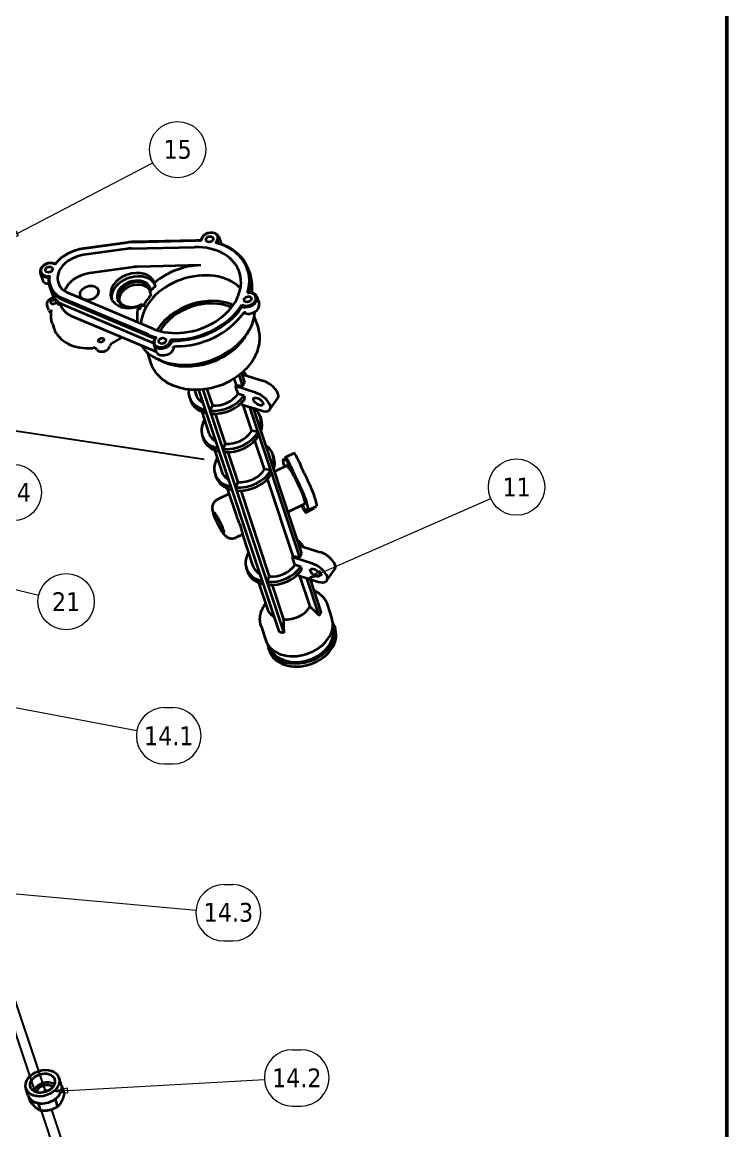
# Model space of a CAD drawing. Header units: millimetres. Extents: x 100 to 4572, y -190 to 4100.
# Drawn here: x 2120 to 2870, y 1249 to 2429 of the extents above; entities that cross this region are included whole.
import ezdxf

# ---------------------------------------------------------------- set-up
doc = ezdxf.new("R2010")
doc.units = ezdxf.units.MM
doc.header["$LTSCALE"] = 10
for name, color, linetype, lineweight in [('Border (ISO)', 7, 'Continuous', 50), ('Symbol (ISO)', 7, 'Continuous', 18), ('Tweak Trail (ISO)', 7, 'Continuous', 25), ('Visible (ISO)', 7, 'Continuous', 35)]:
    doc.layers.add(name, color=color, linetype=linetype, lineweight=lineweight)
doc.styles.add('Note Text (ISO)', font='tahoma.ttf')

# ---------------------------------------------------------------- blocks, each defined once
blk = doc.blocks.new('Borders 1')
at = {"layer": 'Border (ISO)'}
blk.add_line((287, 410), (287, 10), dxfattribs=at)
blk = doc.blocks.new('Balloon5')
at = {"layer": 'Symbol (ISO)'}
for p, q in [((240.78, 133.55), (241.67, 133.55)), ((216.86, 129.21), (237.79, 130.38)), ((216.84, 129.46), (215.36, 129.13)), ((216.86, 129.21), (215.36, 129.13)), ((215.36, 129.13), (216.87, 128.96)), ((216.87, 128.96), (216.84, 129.46)), ((240.78, 127.55), (241.67, 127.55))]:
    blk.add_line(p, q, dxfattribs=at)
at = {"layer": 'Symbol (ISO)', "flags": 128}
blk.add_lwpolyline([(216.84, 129.46), (215.36, 129.13), (216.87, 128.96), (216.84, 129.46)], dxfattribs=at)
at = {"layer": 'Symbol (ISO)'}
for centre, start, end in [((240.78, 130.55), 90, 270), ((241.67, 130.55), 270, 90)]:
    blk.add_arc(centre, 3, start, end, dxfattribs=at)
blk.add_solid([(216.84, 129.46), (215.36, 129.13), (216.87, 128.96), (216.84, 129.46)], dxfattribs=at)
at = {"layer": 'Symbol (ISO)', "insert": (241.23, 130.55), "char_height": 2, "attachment_point": 5, "style": 'Note Text (ISO)'}
blk.add_mtext('14.2', dxfattribs=at)
blk = doc.blocks.new('Balloon7')
at = {"layer": 'Symbol (ISO)'}
for p, q in [((233.48, 151.12), (234.41, 151.12)), ((209.84, 150.53), (208.32, 150.42)), ((209.82, 150.29), (208.32, 150.42)), ((208.32, 150.42), (209.79, 150.04)), ((209.79, 150.04), (209.84, 150.53)), ((209.82, 150.29), (230.51, 148.4)), ((233.48, 145.12), (234.41, 145.12))]:
    blk.add_line(p, q, dxfattribs=at)
at = {"layer": 'Symbol (ISO)', "flags": 128}
blk.add_lwpolyline([(209.84, 150.53), (208.32, 150.42), (209.79, 150.04), (209.84, 150.53)], dxfattribs=at)
at = {"layer": 'Symbol (ISO)'}
for centre, start, end in [((233.48, 148.12), 90, 270), ((234.41, 148.12), 270, 90)]:
    blk.add_arc(centre, 3, start, end, dxfattribs=at)
blk.add_solid([(209.84, 150.53), (208.32, 150.42), (209.79, 150.04), (209.84, 150.53)], dxfattribs=at)
at = {"layer": 'Symbol (ISO)', "insert": (233.95, 148.15), "char_height": 2, "attachment_point": 5, "style": 'Note Text (ISO)'}
blk.add_mtext('14.3', dxfattribs=at)
blk = doc.blocks.new('Balloon8')
at = {"layer": 'Symbol (ISO)'}
for p, q in [((202.91, 171.52), (201.44, 171.79)), ((202.96, 171.76), (201.44, 171.79)), ((201.44, 171.79), (202.87, 171.27)), ((202.87, 171.27), (202.96, 171.76)), ((202.91, 171.52), (224.22, 167.51)), ((227.16, 169.95), (228.04, 169.95)), ((227.16, 163.95), (228.04, 163.95))]:
    blk.add_line(p, q, dxfattribs=at)
at = {"layer": 'Symbol (ISO)', "flags": 128}
blk.add_lwpolyline([(202.96, 171.76), (201.44, 171.79), (202.87, 171.27), (202.96, 171.76)], dxfattribs=at)
at = {"layer": 'Symbol (ISO)'}
for centre, start, end in [((227.16, 166.95), 90, 270), ((228.04, 166.95), 270, 90)]:
    blk.add_arc(centre, 3, start, end, dxfattribs=at)
blk.add_solid([(202.96, 171.76), (201.44, 171.79), (202.87, 171.27), (202.96, 171.76)], dxfattribs=at)
at = {"layer": 'Symbol (ISO)', "insert": (227.6, 166.95), "char_height": 2, "attachment_point": 5, "style": 'Note Text (ISO)'}
blk.add_mtext('14.1', dxfattribs=at)
blk = doc.blocks.new('Balloon9')
at = {"layer": 'Symbol (ISO)'}
for p, q in [((243.84, 184.27), (261.88, 192.21)), ((243.73, 184.5), (242.46, 183.67)), ((243.84, 184.27), (242.46, 183.67)), ((242.46, 183.67), (243.94, 184.04)), ((243.94, 184.04), (243.73, 184.5))]:
    blk.add_line(p, q, dxfattribs=at)
at = {"layer": 'Symbol (ISO)', "flags": 128}
blk.add_lwpolyline([(243.73, 184.5), (242.46, 183.67), (243.94, 184.04), (243.73, 184.5)], dxfattribs=at)
at = {"layer": 'Symbol (ISO)'}
blk.add_circle((264.62, 193.41), 3, dxfattribs=at)
blk.add_solid([(243.73, 184.5), (242.46, 183.67), (243.94, 184.04), (243.73, 184.5)], dxfattribs=at)
at = {"layer": 'Symbol (ISO)', "insert": (264.62, 193.41), "char_height": 2, "attachment_point": 5, "style": 'Note Text (ISO)'}
blk.add_mtext('11', dxfattribs=at)
blk = doc.blocks.new('Balloon10')
at = {"layer": 'Symbol (ISO)'}
for p, q in [((203.14, 184.49), (201.68, 184.84)), ((203.19, 184.73), (201.68, 184.84)), ((201.68, 184.84), (203.08, 184.25)), ((203.08, 184.25), (203.19, 184.73)), ((203.14, 184.49), (213.78, 181.92))]:
    blk.add_line(p, q, dxfattribs=at)
at = {"layer": 'Symbol (ISO)', "flags": 128}
blk.add_lwpolyline([(203.19, 184.73), (201.68, 184.84), (203.08, 184.25), (203.19, 184.73)], dxfattribs=at)
at = {"layer": 'Symbol (ISO)'}
blk.add_circle((216.68, 181.22), 3, dxfattribs=at)
blk.add_solid([(203.19, 184.73), (201.68, 184.84), (203.08, 184.25), (203.19, 184.73)], dxfattribs=at)
at = {"layer": 'Symbol (ISO)', "insert": (216.68, 181.22), "char_height": 2, "attachment_point": 5, "style": 'Note Text (ISO)'}
blk.add_mtext('21', dxfattribs=at)
blk = doc.blocks.new('Balloon11')
at = {"layer": 'Symbol (ISO)'}
for p, q in [((211.49, 220.4), (225.9, 227.92)), ((211.38, 220.63), (210.17, 219.71)), ((211.61, 220.18), (211.38, 220.63)), ((211.49, 220.4), (210.17, 219.71)), ((210.17, 219.71), (211.61, 220.18))]:
    blk.add_line(p, q, dxfattribs=at)
at = {"layer": 'Symbol (ISO)', "flags": 128}
blk.add_lwpolyline([(211.38, 220.63), (210.17, 219.71), (211.61, 220.18), (211.38, 220.63)], dxfattribs=at)
at = {"layer": 'Symbol (ISO)'}
blk.add_circle((228.55, 229.31), 3, dxfattribs=at)
blk.add_solid([(211.38, 220.63), (210.17, 219.71), (211.61, 220.18), (211.38, 220.63)], dxfattribs=at)
at = {"layer": 'Symbol (ISO)', "insert": (228.55, 229.33), "char_height": 2, "attachment_point": 5, "style": 'Note Text (ISO)'}
blk.add_mtext('15', dxfattribs=at)
blk = doc.blocks.new('Balloon12')
at = {"layer": 'Symbol (ISO)'}
for p, q in [((196.48, 196.68), (195.03, 197.06)), ((196.54, 196.92), (195.03, 197.06)), ((195.03, 197.06), (196.41, 196.44)), ((196.41, 196.44), (196.54, 196.92)), ((196.48, 196.68), (208.17, 193.6))]:
    blk.add_line(p, q, dxfattribs=at)
at = {"layer": 'Symbol (ISO)', "flags": 128}
blk.add_lwpolyline([(196.54, 196.92), (195.03, 197.06), (196.41, 196.44), (196.54, 196.92)], dxfattribs=at)
at = {"layer": 'Symbol (ISO)'}
blk.add_circle((211.06, 192.84), 3, dxfattribs=at)
blk.add_solid([(196.54, 196.92), (195.03, 197.06), (196.41, 196.44), (196.54, 196.92)], dxfattribs=at)
at = {"layer": 'Symbol (ISO)', "insert": (211.06, 192.84), "char_height": 2, "attachment_point": 5, "style": 'Note Text (ISO)'}
blk.add_mtext('1.4', dxfattribs=at)

msp = doc.modelspace()

# ---------------------------------------------------------------- linework, layer by layer
at = {"layer": 'Tweak Trail (ISO)'}
for p, q in [((1858, 2031.9), (2313.9, 1963.9)), ((1997, 1701), (2133, 1292)), ((2105.6, 1408.4), (2144.8, 1290.6)), ((2105.6, 1408.4), (2144.5, 1291.4)), ((2140.2, 1270.5), (2196.5, 1101)), ((2151.1, 1271.6), (2184.5, 1171.1))]:
    msp.add_line(p, q, dxfattribs=at)
at = {"layer": 'Visible (ISO)'}
for p, q in [((2185.3, 2187.8), (2231.8, 2194.3)), ((2232, 2194.4), (2185.5, 2187.9)), ((2237.9, 2194.8), (2305, 2196.4)), ((2305.4, 2196.5), (2238.3, 2194.9)), ((2329.3, 2200.3), (2331.7, 2193.2)), ((2231.7, 2187.6), (2185.2, 2181.1)), ((2236.5, 2188), (2303.6, 2189.5)), ((2139.3, 2161.7), (2141.6, 2154.6)), ((2238.1, 2168.2), (2191.7, 2161.7)), ((2310.1, 2170.2), (2243, 2168.6)), ((2361.1, 2165.2), (2363, 2159.4)), ((2149.2, 2147.4), (2151.1, 2141.6)), ((2262.1, 2147.9), (2260.9, 2151.5)), ((2259.6, 2102.5), (2168.8, 2140.8)), ((2257.3, 2138.6), (2256.4, 2141.5)), ((2369.8, 2136.5), (2372.1, 2129.4)), ((2148.5, 2122.2), (2146.8, 2127.3)), ((2157.7, 2128.4), (2158.9, 2131)), ((2159, 2130.9), (2157.7, 2128.4)), ((2161, 2127.9), (2157.7, 2128.4)), ((2160.2, 2130.1), (2160.8, 2128.3)), ((2163.2, 2133.3), (2254, 2095)), ((2254.4, 2096.3), (2163.5, 2134.6)), ((2165.1, 2127.5), (2255.9, 2089.1)), ((2243.8, 2126.2), (2245, 2122.7)), ((2247.8, 2128.8), (2248.8, 2125.9)), ((2259.4, 2079.3), (2173.3, 2115.6)), ((2367.1, 2115.4), (2370.7, 2104.5)), ((2152.2, 2108.3), (2153.9, 2103.1)), ((2359.5, 2097.1), (2362, 2101.8)), ((2253.2, 2077.5), (2256.8, 2066.7)), ((2260, 2085.9), (2262.3, 2078.7)), ((2270.2, 2067.5), (2265.4, 2069.7)), ((2355, 2041.7), (2351.1, 2053.4)), ((2353.5, 2055.4), (2356.8, 2045.5)), ((2353.9, 2054.2), (2376.7, 2047)), ((2348.1, 2042.7), (2345.8, 2049.6)), ((2368.1, 2034.8), (2347.2, 2041.4)), ((2349.9, 2033.3), (2347.2, 2041.4)), ((2348.1, 2042.7), (2355, 2041.7)), ((2355, 2041.7), (2356.8, 2045.5)), ((2298.1, 2029.7), (2299.2, 2026.5)), ((2303.4, 2037.5), (2305.2, 2032)), ((2393.9, 1779.6), (2308.1, 2037.5)), ((2312.3, 2037.8), (2398.4, 1778.9)), ((2316.7, 2038.4), (2322.5, 2020.9)), ((2356.2, 2031.3), (2349.9, 2033.3)), ((2357.2, 2028.1), (2356.2, 2031.3)), ((2322.5, 2020.9), (2319.9, 2015.3)), ((2353.6, 2022), (2353.2, 2023.4)), ((2353.6, 2022), (2374.6, 2015.4)), ((2364.3, 1993.8), (2355.1, 2021.6)), ((2415.5, 1859.7), (2362.5, 2019.2)), ((2365.8, 2018.2), (2417.3, 1863.4)), ((2383.6, 2016.5), (2392.2, 2028.7)), ((2311.1, 2014.4), (2318.8, 1991.2)), ((2319.9, 2015.3), (2321, 2012)), ((2325.5, 2011.9), (2336.1, 1980.1)), ((2373.4, 2009.4), (2374.4, 2006.1)), ((2371.2, 1992.8), (2364.3, 1993.8)), ((2311.7, 1988.9), (2312.8, 1985.6)), ((2377.9, 1953), (2367.7, 1983.6)), ((2372.3, 1989.6), (2371.2, 1992.8)), ((2324.7, 1973.6), (2332.4, 1950.4)), ((2336.1, 1980.1), (2333.5, 1974.4)), ((2333.5, 1974.4), (2334.5, 1971.2)), ((2339.1, 1971.1), (2349.7, 1939.2)), ((2400.3, 1965.8), (2409.3, 1970.2)), ((2386.9, 1968.5), (2388, 1965.3)), ((2398, 1963.4), (2400.3, 1964.6)), ((2325.3, 1948), (2326.3, 1944.8)), ((2384.8, 1952), (2377.9, 1953)), ((2385.8, 1948.8), (2384.8, 1952)), ((2401.3, 1956.7), (2388.4, 1950.4)), ((2349.7, 1939.2), (2347, 1933.6)), ((2408.6, 1860.7), (2381.3, 1942.7)), ((2340.2, 1926.9), (2328.1, 1921)), ((2338.2, 1932.7), (2348.1, 1903)), ((2347, 1933.6), (2348.1, 1930.4)), ((2352.7, 1930.3), (2383, 1838.9)), ((2421, 1916.2), (2402.7, 1907.3)), ((2421.9, 1907.1), (2430.9, 1911.5)), ((2424.3, 1909.5), (2433.2, 1913.8)), ((2354.5, 1883.8), (2347.9, 1880.6)), ((2354.5, 1883.8), (2365.7, 1850)), ((2414.4, 1872.1), (2437.2, 1864.9)), ((2428.6, 1852.8), (2407.7, 1859.4)), ((2410.4, 1851.3), (2407.7, 1859.4)), ((2408.6, 1860.7), (2415.5, 1859.7)), ((2415.5, 1859.7), (2417.3, 1863.4)), ((2358.6, 1847.7), (2359.7, 1844.4)), ((2416.7, 1849.3), (2410.4, 1851.3)), ((2414.2, 1840), (2413.7, 1841.4)), ((2417.7, 1846.1), (2416.7, 1849.3)), ((2444.1, 1834.5), (2452.7, 1846.6)), ((2371.6, 1832.4), (2381, 1804.3)), ((2383, 1838.9), (2380.4, 1833.2)), ((2380.4, 1833.2), (2381.5, 1830)), ((2386, 1829.9), (2398.3, 1793.1)), ((2414.2, 1840), (2435.1, 1833.4)), ((2426.5, 1806.9), (2415.6, 1839.5)), ((2436.3, 1797.4), (2423, 1837.2)), ((2426.4, 1836.1), (2438, 1801.1)), ((2430.3, 1824.3), (2430.7, 1824.2)), ((2378.9, 1810.3), (2376.7, 1806.2)), ((2444.5, 1809.6), (2449.7, 1794)), ((2374.3, 1786.2), (2379.5, 1770.7)), ((2452.3, 1786.3), (2453.3, 1783.1)), ((2382, 1763), (2383.1, 1759.7)), ((2161.7, 1298.3), (2159.2, 1305.8)), ((2126.6, 1286.6), (2124.1, 1294.1)), ((2162.6, 1295.2), (2164.8, 1288.6)), ((2128.9, 1280.1), (2127.2, 1285.1)), ((2137.5, 1277.2), (2139.7, 1270.6)), ((2155.4, 1281.5), (2157.7, 1274.8))]:
    msp.add_line(p, q, dxfattribs=at)
for centre, major_axis, ratio, start_param, end_param in [((2231.4, 2162.5), (40.1, 13.3), 0.73262, 1.174409, 1.324057), ((2231.7, 2161.9), (-41.1, -13.7), 0.73262, 4.316001, 4.46565), ((2294.4, 2143.7), (65.5, 21.8), 0.73262, 1.086059, 1.174409), ((2294.6, 2143.1), (-66.4, -22.1), 0.73262, 4.274054, 4.316001), ((2319.8, 2197.2), (9.49, 3.16), 0.73262, 5.408057, 9.089515), ((2319.6, 2197.8), (-8.54, -2.84), 0.73262, 2.136972, 6.077415), ((2294.4, 2143.7), (65.5, 21.8), 0.73262, 5.798448, 7.128327), ((2185, 2160.1), (35.1, 11.7), 0.73262, 1.324057, 2.315209), ((2185.2, 2159.4), (-36, -12), 0.73262, 4.46565, 5.376624), ((2231.4, 2162.5), (-31.6, -10.5), 0.73262, 4.316001, 4.46565), ((2294.4, 2143.7), (56.9, 18.9), 0.73262, 3.837, 7.457594), ((2294.6, 2143.1), (66.4, 22.1), 0.73262, 5.84485, 7.081926), ((2322.2, 2190.1), (9.49, 3.16), 0.73262, 6.187418, 6.283185), ((2148.8, 2164.9), (-9.49, -3.16), 0.73262, 3.781368, 7.574611), ((2148.6, 2165.5), (-8.54, -2.84), 0.73262, 3.658922, 7.697058), ((2185, 2160.1), (-26.5, -8.8), 0.73262, 4.46565, 6.978592), ((2185, 2160.1), (-35.1, -11.7), 0.73262, 5.899178, 6.978592), ((2191.4, 2140.7), (-26.5, -8.8), 0.73262, 4.46565, 5.761617), ((2237.9, 2143.2), (-23.2, -7.7), 0.73262, 3.176118, 7.864124), ((2239.1, 2139.6), (-23.2, -7.7), 0.73262, 3.176118, 6.178715), ((2237.9, 2143.2), (-31.6, -10.5), 0.73262, 4.316001, 4.46565), ((2304.3, 2114), (-56.4, -18.7), 0.73262, 3.494918, 5.988883), ((2300.9, 2124.4), (56.9, 18.9), 0.73262, 1.174409, 2.081967), ((2296.6, 2137.3), (66.4, 22.1), 0.73262, 5.92112, 6.283185), ((2151.1, 2157.8), (-9.49, -3.16), 0.73262, 0, 1.05783), ((2185.2, 2159.4), (-36, -12), 0.73262, 5.979355, 6.978592), ((2239.1, 2139.6), (17.6, 5.8), 0.73262, 6.109391, 11.214036), ((2239.3, 2139), (-16.6, -5.5), 0.73262, 2.904086, 8.136156), ((2240.2, 2136.1), (-16.6, -5.5), 0.73262, 3.261327, 6.163451), ((2302, 2120.8), (56.9, 18.9), 0.73262, 2.081967, 2.206321), ((2187.1, 2153.6), (-36, -12), 0.73262, 0, 0.695407), ((2303.2, 2117.3), (56.9, 18.9), 0.73262, 2.231673, 2.525383), ((2360.1, 2133.9), (8.54, 2.84), 0.73262, 3.707768, 7.648211), ((2360.3, 2133.3), (9.49, 3.16), 0.73262, 3.837261, 7.518719), ((2300.9, 2124.4), (-56.9, -18.9), 0.73262, 5.816683, 6.186533), ((2302, 2120.8), (56.9, 18.9), 0.73262, 2.550736, 2.67509), ((2312.2, 2090.1), (52.2, 17.4), 0.73262, 0.685705, 2.455888), ((2312.2, 2090.1), (48.9, 16.2), 0.73262, 0.68068, 2.460913), ((2294.4, 2143.7), (-65.5, -21.8), 0.73262, 1.086059, 2.415938), ((2294.6, 2143.1), (66.4, 22.1), 0.73262, 4.274054, 5.51113), ((2362.7, 2126.2), (9.49, 3.16), 0.73262, 3.728143, 6.283185), ((2155.6, 2124.5), (-7.12, -2.37), 0.73262, 0, 0.633805), ((2304.4, 2113.8), (61.7, 20.5), 0.73262, 3.348163, 5.993395), ((2296.6, 2137.3), (-66.4, -22.1), 0.73262, 1.132461, 2.369537), ((2199, 2118.1), (-45.1, -15), 0.73262, 0, 1.259278), ((2199, 2118.1), (-45.1, -15), 0.73262, 1.719121, 1.961518), ((2294.6, 2143.1), (66.4, 22.1), 0.73262, 3.837, 3.940333), ((2294.4, 2143.7), (-65.5, -21.8), 0.73262, 0.695407, 0.845142), ((2296.6, 2137.3), (-66.4, -22.1), 0.73262, 0.695407, 0.762057), ((2269.5, 2089), (-9.49, -3.16), 0.73262, 5.408057, 9.089515), ((2269.2, 2089.7), (8.54, 2.84), 0.73262, 2.136972, 6.077415), ((2306.2, 2108.2), (-56.9, -18.9), 0.73262, 0.670584, 2.471008), ((2195.2, 2078.3), (4.74, 1.58), 0.73262, 0.21208, 1.259278), ((2206.2, 2083.9), (7.12, 2.37), 0.73262, 3.353673, 5.907912), ((2218.3, 2084.4), (-4.74, -1.58), 0.73262, 4.860714, 5.907912), ((2271.8, 2081.9), (9.49, 3.16), 0.73262, 3.141593, 6.05794), ((2328.9, 2039.9), (30.8, 10.3), 0.73262, 0.110432, 0.340997), ((2326.3, 2048), (23.7, 7.9), 0.73262, 5.503457, 5.577822), ((2379.9, 2037.3), (12.3, -8.6), 0.484005, 0, 2.149418), ((2328.9, 2039.9), (-30.8, -10.3), 0.73262, 5.942189, 7.169613), ((2328.9, 2039.9), (-23.7, -7.9), 0.73262, 0, 0.606165), ((2328.9, 2039.9), (-30.8, -10.3), 0.73262, 1.0426, 2.361864), ((2328.9, 2039.9), (-23.7, -7.9), 0.73262, 1.065768, 2.361864), ((2371.3, 2025.1), (12.3, -8.6), 0.484005, 5.291011, 8.432603), ((2330, 2036.7), (-30.8, -10.3), 0.73262, 0, 0.886428), ((2330, 2036.7), (-30.8, -10.3), 0.73262, 1.0426, 2.361864), ((2342.5, 1999.1), (30.8, 10.3), 0.73262, 5.759844, 6.696107), ((2342.5, 1999.1), (-30.8, -10.3), 0.73262, 5.590025, 7.169613), ((2343.6, 1995.9), (30.8, 10.3), 0.73262, 5.759844, 6.283185), ((2342.5, 1999.1), (-23.7, -7.9), 0.73262, 1.065768, 2.43623), ((2343.6, 1995.9), (-30.8, -10.3), 0.73262, 0, 0.886428), ((2342.5, 1999.1), (-23.7, -7.9), 0.73262, 0, 0.606165), ((2342.5, 1999.1), (-30.8, -10.3), 0.73262, 1.0426, 2.459398), ((2343.6, 1995.9), (-30.8, -10.3), 0.73262, 1.0426, 2.459398), ((2356.1, 1958.3), (30.8, 10.3), 0.73262, 5.759844, 6.806527), ((2412.6, 1963.4), (-3.29, 6.74), 0.12199, 4.260075, 6.283185), ((2356.1, 1958.3), (-30.8, -10.3), 0.73262, 5.590025, 7.169613), ((2357.2, 1955), (30.8, 10.3), 0.73262, 5.759844, 6.283185), ((2411.1, 1936.5), (-13.1, 27), 0.12199, 6.072698, 7.00592), ((2386.8, 1989.9), (13.1, -27), 0.12199, 6.072698, 6.645699), ((2403.6, 1959.1), (-3.29, 6.74), 0.12199, 4.260075, 6.645699), ((2423.4, 1950.5), (13.1, -27), 0.12199, 4.260075, 4.833076), ((2356.1, 1958.3), (-23.7, -7.9), 0.73262, 0, 0.606165), ((2356.1, 1958.3), (-30.8, -10.3), 0.73262, 1.0426, 2.459398), ((2357.2, 1955), (-30.8, -10.3), 0.73262, 1.0426, 2.459398), ((2356.1, 1958.3), (-23.7, -7.9), 0.73262, 1.065768, 2.43623), ((2411.1, 1936.5), (-9.9, 20.2), 0.12199, 3.141593, 6.283185), ((2414.5, 1946.1), (13.1, -27), 0.12199, 4.260075, 4.833076), ((2357.2, 1955), (-30.8, -10.3), 0.73262, 0, 0.886428), ((2411.1, 1936.5), (13.1, -27), 0.12199, 6.072698, 7.974668), ((2420.1, 1940.8), (13.1, -27), 0.12199, 0, 1.691483), ((2418.7, 1913.9), (3.29, -6.74), 0.12199, 4.563446, 6.645699), ((2418.7, 1913.9), (1.53, -3.15), 0.12199, 4.388787, 8.177584), ((2444.4, 1887.4), (-13.1, 27), 0.12199, 0.298229, 0.362514), ((2427.6, 1918.2), (3.29, -6.74), 0.12199, 0, 0.362514), ((2435.5, 1883.1), (-13.1, 27), 0.12199, 6.072698, 6.645699), ((2389.5, 1857.9), (30.8, 10.3), 0.73262, 0.110432, 0.523341), ((2389.5, 1857.9), (-30.8, -10.3), 0.73262, 5.590025, 7.169613), ((2440.4, 1855.3), (12.3, -8.6), 0.484005, 0, 2.149418), ((2386.8, 1866), (23.7, 7.9), 0.73262, 5.503457, 5.577822), ((2431.9, 1843.1), (12.3, -8.6), 0.484005, 5.291011, 8.432603), ((2390.5, 1854.7), (-30.8, -10.3), 0.73262, 0, 0.886428), ((2389.5, 1857.9), (-23.7, -7.9), 0.73262, 0, 0.606165), ((2389.5, 1857.9), (-30.8, -10.3), 0.73262, 1.0426, 2.361864), ((2390.5, 1854.7), (-30.8, -10.3), 0.73262, 1.0426, 2.361864), ((2389.5, 1857.9), (-23.7, -7.9), 0.73262, 1.065768, 2.361864), ((2404.7, 1812.2), (-23.7, -7.9), 0.73262, 1.065768, 2.43623), ((2414.6, 1782.4), (35.1, 11.7), 0.73262, 3.141593, 6.283185), ((2404.7, 1812.2), (-23.7, -7.9), 0.73262, 0, 0.606165), ((2417.2, 1774.6), (35.1, 11.7), 0.73262, 2.990361, 6.434417), ((2418.2, 1771.4), (35.1, 11.7), 0.73262, 3.141593, 6.283185), ((2417.2, 1774.6), (33.2, 11), 0.73262, 3.166851, 6.257927), ((2144.9, 1290.3), (-12.8, -4.3), 0.73262, 3.683927, 5.740851), ((2144.9, 1290.3), (-9.49, -3.16), 0.73262, 3.554943, 5.869835), ((2144.2, 1292.4), (17.6, 5.8), 0.73262, 6.222432, 6.283185), ((2144.2, 1292.4), (-17.6, -5.8), 0.73262, 0, 0.866079), ((2146.3, 1286), (-7.12, -2.37), 0.73262, 4.310713, 5.114065), ((2144.2, 1292.4), (17.6, 5.8), 0.73262, 5.175234, 6.102066), ((2162.3, 1298.6), (-0.05, 1.69), 0.266702, 2.242117, 2.266388), ((2144.2, 1292.4), (17.6, 5.8), 0.73262, 4.128036, 5.054869)]:
    msp.add_ellipse(centre, major_axis=major_axis, ratio=ratio, start_param=start_param, end_param=end_param, dxfattribs=at)
for centre, major_axis, ratio in [((2319.6, 2197.8), (-3.8, -1.26), 0.73262), ((2148.6, 2165.5), (-3.8, -1.26), 0.73262), ((2191.4, 2140.7), (9.49, 3.16), 0.73262), ((2360.1, 2133.9), (-3.8, -1.26), 0.73262), ((2153.5, 2131), (2.85, 0.95), 0.73262), ((2204.1, 2090.4), (2.85, 0.95), 0.73262), ((2269.2, 2089.7), (-3.8, -1.26), 0.73262), ((2371.3, 2025.1), (4.91, -3.45), 0.484005), ((2403.6, 1959.1), (1.53, -3.15), 0.12199), ((2329.1, 1896.4), (5.3, -10.8), 0.12199), ((2431.9, 1843.1), (4.91, -3.45), 0.484005), ((2141.7, 1299.9), (-17.6, -5.8), 0.73262), ((2141.7, 1299.9), (-12.8, -4.3), 0.73262)]:
    msp.add_ellipse(centre, major_axis=major_axis, ratio=ratio, dxfattribs=at)
for points, knots in [([(2308.2, 2196.5), (2308.4, 2196.5), (2308.5, 2196.5), (2308.9, 2196.5), (2309.1, 2196.5), (2309.6, 2196.6), (2309.8, 2196.6), (2310.1, 2196.6), (2310.1, 2196.6), (2310.1, 2196.6)], [0, 0, 0, 0, 0.0553416, 0.0553416, 0.1188051, 0.1188051, 0.2041741, 0.2041741, 0.2171658, 0.2171658, 0.2171658, 0.2171658]), ([(2329, 2194), (2328.9, 2194), (2328.8, 2194), (2328.4, 2193.9), (2328, 2193.9), (2327.7, 2193.9)], [3.9099264, 3.9099264, 3.9099264, 3.9099264, 3.9880951, 3.9880951, 4.1677498, 4.1677498, 4.1677498, 4.1677498]), ([(2329, 2194), (2328.8, 2194), (2328.7, 2193.9), (2328.6, 2193.8), (2328.6, 2193.7), (2328.8, 2193.6), (2328.9, 2193.6), (2329.1, 2193.5), (2329.2, 2193.4), (2329.4, 2193.4)], [0, 0, 0, 0, 0.148822, 0.148822, 0.2638504, 0.2638504, 0.3397282, 0.3397282, 0.4111803, 0.4111803, 0.4111803, 0.4111803]), ([(2154.8, 2171.6), (2155, 2171.8), (2155.2, 2171.9), (2155.5, 2172.2), (2155.6, 2172.3), (2155.9, 2172.6), (2156, 2172.7), (2156.1, 2172.8)], [0.1679436, 0.1679436, 0.1679436, 0.1679436, 0.2575714, 0.2575714, 0.3275395, 0.3275395, 0.3937958, 0.3937958, 0.3937958, 0.3937958]), ([(2148.4, 2157.3), (2148.2, 2157.1), (2148, 2156.9), (2147.8, 2156.8), (2147.6, 2156.5), (2147.3, 2156.3), (2147.1, 2156.1)], [-0.101344, -0.101344, -0.101344, -0.101344, 0, 0, 0, 0.1418779, 0.1418779, 0.1418779, 0.1418779]), ([(2148.2, 2155.9), (2148.2, 2156), (2148.2, 2156.1), (2148.2, 2156.3), (2148.1, 2156.4), (2148, 2156.5), (2147.8, 2156.5), (2147.5, 2156.4), (2147.3, 2156.3), (2147.1, 2156.1)], [0, 0, 0, 0, 0.054699, 0.054699, 0.1176694, 0.1176694, 0.2030593, 0.2030593, 0.3339286, 0.3339286, 0.3339286, 0.3339286]), ([(2146.8, 2127.3), (2146.6, 2127.9), (2146.5, 2128.5), (2146.6, 2129.8), (2146.7, 2130.4), (2147.2, 2131.6), (2147.6, 2132.2), (2148.5, 2133.3), (2149.1, 2133.9), (2150.4, 2134.8), (2151.1, 2135.1), (2152.6, 2135.6), (2153.4, 2135.8), (2154.1, 2135.9)], [5.67799, 5.67799, 5.67799, 5.67799, 5.945981, 5.945981, 6.22705, 6.22705, 6.539081, 6.539081, 6.8788, 6.8788, 7.229333, 7.229333, 7.555562, 7.555562, 7.555562, 7.555562]), ([(2361.7, 2142.4), (2361.6, 2142.3), (2361.6, 2142.1), (2361.7, 2141.8), (2361.7, 2141.6), (2361.9, 2141.2), (2362, 2141.1), (2362.1, 2140.9)], [0, 0, 0, 0, 0.0553392, 0.0553392, 0.1187878, 0.1187878, 0.1749125, 0.1749125, 0.1749125, 0.1749125]), ([(2173.3, 2115.6), (2172.1, 2116.1), (2171, 2116.7), (2168.8, 2118), (2167.8, 2118.8), (2165.9, 2120.4), (2165, 2121.2), (2163.5, 2123.1), (2162.8, 2124.1), (2161.6, 2126.1), (2161.2, 2127.2), (2160.8, 2128.3)], [4.9825827, 4.9825827, 4.9825827, 4.9825827, 5.1216641, 5.1216641, 5.2607455, 5.2607455, 5.3998269, 5.3998269, 5.5389083, 5.5389083, 5.6779898, 5.6779898, 5.6779898, 5.6779898]), ([(2356.5, 2124.7), (2356.1, 2125), (2355.7, 2125.2), (2354.9, 2125.5), (2354.6, 2125.5), (2354.2, 2125.4), (2354, 2125.4), (2353.7, 2125.2), (2353.6, 2125.1), (2353.5, 2125)], [0, 0, 0, 0, 0.1488142, 0.1488142, 0.263827, 0.263827, 0.3396989, 0.3396989, 0.4111762, 0.4111762, 0.4111762, 0.4111762]), ([(2356.5, 2124.7), (2356.2, 2124.9), (2356, 2125), (2355.4, 2125.6), (2354.9, 2126), (2354.5, 2126.4)], [3.9099264, 3.9099264, 3.9099264, 3.9099264, 3.9880951, 3.9880951, 4.1677498, 4.1677498, 4.1677498, 4.1677498]), ([(2152.2, 2108.3), (2151.9, 2109.1), (2151.6, 2110), (2151.2, 2111.8), (2151.1, 2112.6), (2150.9, 2114.5), (2150.8, 2115.4), (2150.8, 2117.2), (2150.8, 2118.1), (2151, 2120), (2151.1, 2120.9), (2151.2, 2121.8)], [5.6779898, 5.6779898, 5.6779898, 5.6779898, 5.7530445, 5.7530445, 5.8280992, 5.8280992, 5.903154, 5.903154, 5.9782087, 5.9782087, 6.0532635, 6.0532635, 6.0532635, 6.0532635]), ([(2151.2, 2121.8), (2151.3, 2121.9), (2151.3, 2122), (2151.3, 2122.1), (2151.3, 2122.2), (2151.3, 2122.3), (2151.3, 2122.4), (2151.3, 2122.5), (2151.2, 2122.6), (2151.2, 2122.7), (2151.2, 2122.7), (2151.2, 2122.8)], [3.3715145, 3.3715145, 3.3715145, 3.3715145, 3.4465692, 3.4465692, 3.521624, 3.521624, 3.5966787, 3.5966787, 3.6717335, 3.6717335, 3.7467882, 3.7467882, 3.7467882, 3.7467882]), ([(2355.5, 2119.2), (2355.6, 2119.3), (2355.8, 2119.5), (2356.2, 2119.8), (2356.4, 2119.9), (2356.9, 2120.1), (2357.1, 2120.1), (2357.6, 2120.2), (2357.8, 2120.2), (2358, 2120.1)], [0, 0, 0, 0, 0.0781289, 0.0781289, 0.1562578, 0.1562578, 0.2272955, 0.2272955, 0.2983332, 0.2983332, 0.2983332, 0.2983332]), ([(2370.7, 2104.5), (2372.2, 2100), (2372.8, 2095.3), (2372.2, 2085.5), (2371, 2080.6), (2366.8, 2070.8), (2363.7, 2066.1), (2356, 2057.2), (2351.2, 2053.1), (2340.6, 2046.3), (2334.7, 2043.4), (2322.4, 2039.3), (2316, 2038.1), (2303.3, 2037.2), (2296.9, 2037.6), (2285.1, 2040.1), (2279.5, 2042.2), (2269.8, 2048), (2265.7, 2051.7), (2260, 2059.2), (2258.1, 2062.8), (2256.8, 2066.7)], [2.536397, 2.536397, 2.536397, 2.536397, 2.819487, 2.819487, 3.114191, 3.114191, 3.432494, 3.432494, 3.766813, 3.766813, 4.105711, 4.105711, 4.445072, 4.445072, 4.783981, 4.783981, 5.11824, 5.11824, 5.435208, 5.435208, 5.67799, 5.67799, 5.67799, 5.67799]), ([(2261, 2091.5), (2260.9, 2091.7), (2260.8, 2091.9), (2260.6, 2092.3), (2260.5, 2092.4), (2260.2, 2092.7), (2260.1, 2092.8), (2259.9, 2092.8)], [0.1807247, 0.1807247, 0.1807247, 0.1807247, 0.2638504, 0.2638504, 0.3397282, 0.3397282, 0.4111803, 0.4111803, 0.4111803, 0.4111803]), ([(2279.2, 2089.7), (2279.2, 2089.1), (2279.3, 2088.5), (2279.3, 2087.9), (2279.3, 2087.6), (2279.2, 2087.3), (2279.2, 2087.1)], [-0.1796547, -0.1796547, -0.1796547, -0.1796547, 0, 0, 0, 0.0781687, 0.0781687, 0.0781687, 0.0781687]), ([(2281.1, 2089.7), (2280.9, 2089.7), (2280.7, 2089.6), (2280.4, 2089.5), (2280.2, 2089.4), (2279.9, 2089), (2279.7, 2088.8), (2279.5, 2088.3), (2279.4, 2088.1), (2279.3, 2087.6), (2279.2, 2087.3), (2279.2, 2087.1)], [0, 0, 0, 0, 0.0553416, 0.0553416, 0.1188051, 0.1188051, 0.2041741, 0.2041741, 0.2794896, 0.2794896, 0.3582505, 0.3582505, 0.3582505, 0.3582505]), ([(2280.8, 2082.5), (2280.8, 2082.7), (2281, 2082.9), (2281.3, 2083.2), (2281.5, 2083.4), (2281.9, 2083.6), (2282.1, 2083.7), (2282.6, 2083.8), (2282.8, 2083.8), (2283, 2083.8)], [0, 0, 0, 0, 0.0781289, 0.0781289, 0.1562578, 0.1562578, 0.2272955, 0.2272955, 0.2983332, 0.2983332, 0.2983332, 0.2983332]), ([(2328.1, 1921), (2327.1, 1920.5), (2326.2, 1919.9), (2324.7, 1918.4), (2324.2, 1917.6), (2323.2, 1915.9), (2322.9, 1915.1), (2322.4, 1913.4), (2322.4, 1912.7), (2322.3, 1911.2), (2322.4, 1910.6), (2322.6, 1908.9), (2322.7, 1908.2), (2323.2, 1906.3), (2323.6, 1905.2), (2324.6, 1902.5), (2325.3, 1900.8), (2326.7, 1897.7), (2327.4, 1896.2), (2328.8, 1893.3), (2329.6, 1891.9), (2331.1, 1889.2), (2331.8, 1887.9), (2333.6, 1885.2), (2334.2, 1884.1), (2336.6, 1882), (2337, 1881.7), (2337.9, 1881.1), (2338.4, 1880.8), (2339.9, 1880.1), (2341.1, 1879.6), (2344.1, 1879.5), (2345.4, 1879.6), (2347.1, 1880.2), (2347.5, 1880.4), (2347.9, 1880.6)], [3.971891, 3.971891, 3.971891, 3.971891, 4.011355, 4.011355, 4.054772, 4.054772, 4.110912, 4.110912, 4.190644, 4.190644, 4.305801, 4.305801, 4.530272, 4.530272, 4.844432, 4.844432, 5.269126, 5.269126, 5.626189, 5.626189, 5.977493, 5.977493, 6.346602, 6.346602, 6.829937, 6.829937, 6.910422, 6.910422, 6.964136, 6.964136, 7.048302, 7.048302, 7.098335, 7.098335, 7.113484, 7.113484, 7.113484, 7.113484]), ([(2348.1, 1903), (2348.3, 1902.5), (2348.4, 1902.1), (2349.2, 1900.1), (2349.8, 1898.6), (2350.9, 1895.8), (2351.5, 1894.4), (2352.4, 1891.9), (2352.9, 1890.7), (2353.5, 1888.7), (2353.8, 1887.8), (2354.2, 1886.1), (2354.3, 1885.4), (2354.5, 1884.4), (2354.5, 1884.1), (2354.5, 1883.9), (2354.5, 1883.8), (2354.5, 1883.8)], [4.543487, 4.543487, 4.543487, 4.543487, 4.69011, 4.69011, 5.163333, 5.163333, 5.636556, 5.636556, 6.109779, 6.109779, 6.583002, 6.583002, 7.056225, 7.056225, 7.529448, 7.529448, 7.676072, 7.676072, 7.676072, 7.676072]), ([(2430.7, 1824.2), (2432, 1823.6), (2433.2, 1822.9), (2435.6, 1821.4), (2436.7, 1820.5), (2438.8, 1818.7), (2439.8, 1817.7), (2441.5, 1815.6), (2442.3, 1814.5), (2443.6, 1812.1), (2444.1, 1810.8), (2444.5, 1809.6)], [1.8658129, 1.8658129, 1.8658129, 1.8658129, 1.9999298, 1.9999298, 2.1340466, 2.1340466, 2.2681634, 2.2681634, 2.4022803, 2.4022803, 2.5363971, 2.5363971, 2.5363971, 2.5363971]), ([(2374.3, 1786.2), (2373.9, 1787.5), (2373.6, 1788.8), (2373.2, 1791.5), (2373.1, 1792.9), (2373.2, 1795.6), (2373.4, 1797), (2374, 1799.7), (2374.4, 1801), (2375.4, 1803.7), (2376, 1804.9), (2376.7, 1806.2)], [5.6779898, 5.6779898, 5.6779898, 5.6779898, 5.8121066, 5.8121066, 5.9462234, 5.9462234, 6.0803403, 6.0803403, 6.2144571, 6.2144571, 6.3485739, 6.3485739, 6.3485739, 6.3485739]), ([(2161.9, 1297.5), (2161.9, 1297.5), (2161.9, 1297.5), (2161.9, 1297.5), (2161.9, 1297.5), (2161.9, 1297.5), (2161.9, 1297.5), (2161.9, 1297.5), (2161.9, 1297.5), (2161.9, 1297.5), (2161.9, 1297.5), (2161.9, 1297.5), (2161.9, 1297.5), (2161.9, 1297.5), (2161.9, 1297.5), (2162, 1297.4), (2162, 1297.4), (2162, 1297.3), (2162, 1297.3), (2162, 1297.2), (2162, 1297.1), (2162.1, 1296.7), (2162.2, 1296.5), (2162.4, 1295.9), (2162.5, 1295.6), (2162.6, 1295.2)], [-0.0000075, -0.0000075, -0.0000075, -0.0000075, 0, 0, 0.0000202, 0.0000202, 0.0001691, 0.0001691, 0.000484, 0.000484, 0.0011793, 0.0011793, 0.002617, 0.002617, 0.0055389, 0.0055389, 0.0115037, 0.0115037, 0.0239249, 0.0239249, 0.0509001, 0.0509001, 0.1069505, 0.1069505, 0.1865726, 0.1865726, 0.1865726, 0.1865726]), ([(2162.6, 1295.2), (2162.5, 1295.6), (2162.4, 1295.8), (2162.3, 1296), (2162.2, 1296), (2162.2, 1296), (2162.2, 1296), (2162.2, 1296), (2162.2, 1296), (2162.2, 1295.9), (2162.2, 1295.9), (2162.2, 1295.9), (2162.2, 1295.9), (2162.2, 1295.9), (2162.2, 1295.9), (2162.2, 1295.9), (2162.2, 1295.9), (2162.2, 1295.9), (2162.2, 1295.9), (2162.2, 1295.9), (2162.2, 1295.9), (2162.2, 1295.9), (2162.2, 1295.9), (2162.2, 1295.9), (2162.2, 1295.9), (2162.2, 1295.9), (2162.2, 1295.9), (2162.2, 1295.9)], [0, 0, 0, 0, 0.1504104, 0.1504104, 0.2562856, 0.2562856, 0.3072426, 0.3072426, 0.326807, 0.326807, 0.3361938, 0.3361938, 0.344644, 0.344644, 0.348798, 0.348798, 0.3508356, 0.3508356, 0.3518041, 0.3518041, 0.3522228, 0.3522228, 0.352415, 0.352415, 0.3524296, 0.3524296, 0.3524371, 0.3524371, 0.3524371, 0.3524371]), ([(2162.2, 1295.8), (2162.2, 1295.8), (2162.2, 1295.8), (2162.2, 1295.8), (2162.2, 1295.8), (2162.2, 1295.8)], [-3.78424406, -3.78424406, -3.78424406, -3.78424406, -3.77549739, -3.77549739, -3.76255281, -3.76255281, -3.76255281, -3.76255281]), ([(2135.1, 1279.1), (2135.1, 1279.1), (2135.1, 1279.1), (2135.1, 1279.1), (2135, 1279.1), (2134.9, 1279.2), (2134.9, 1279.2), (2134.8, 1279.2)], [-4.1404322, -4.1404322, -4.1404322, -4.1404322, -4.1303741, -4.1303741, -4.0641922, -4.0641922, -4.0318128, -4.0318128, -4.0318128, -4.0318128]), ([(2137.5, 1277.2), (2137.4, 1277.5), (2137.2, 1277.8), (2136.8, 1278.3), (2136.7, 1278.4), (2136.5, 1278.6), (2136.4, 1278.7), (2136.3, 1278.7), (2136.2, 1278.8), (2136.2, 1278.8), (2136.2, 1278.8), (2136.1, 1278.8), (2136.1, 1278.8), (2136.1, 1278.8), (2136.1, 1278.9), (2136.1, 1278.9), (2136.1, 1278.9), (2136, 1278.9), (2136, 1278.9), (2136, 1278.9), (2136, 1278.9), (2136, 1278.9), (2136, 1278.9), (2136, 1278.9), (2136, 1278.9), (2136, 1278.9), (2136, 1278.9), (2136, 1278.9), (2136, 1278.9), (2136, 1278.9)], [0, 0, 0, 0, 0.1504047, 0.1504047, 0.2562832, 0.2562832, 0.2991693, 0.2991693, 0.3191003, 0.3191003, 0.3286826, 0.3286826, 0.3379657, 0.3379657, 0.3454715, 0.3454715, 0.3491644, 0.3491644, 0.3509713, 0.3509713, 0.3518214, 0.3518214, 0.3521799, 0.3521799, 0.3522933, 0.3522933, 0.352347, 0.352347, 0.3523554, 0.3523554, 0.3523554, 0.3523554]), ([(2138, 1278.5), (2138, 1278.5), (2138, 1278.5), (2138, 1278.5), (2138, 1278.5), (2138, 1278.5), (2138, 1278.5), (2138, 1278.5), (2138, 1278.5), (2138, 1278.5), (2138, 1278.5), (2138, 1278.5), (2138, 1278.5), (2138, 1278.5), (2138, 1278.5), (2138, 1278.5), (2137.9, 1278.5), (2137.9, 1278.5), (2137.9, 1278.5), (2137.8, 1278.4), (2137.7, 1278.4), (2137.6, 1278.3), (2137.5, 1278.2), (2137.4, 1277.8), (2137.4, 1277.5), (2137.5, 1277.2)], [-0.0000075, -0.0000075, -0.0000075, -0.0000075, 0, 0, 0.0000202, 0.0000202, 0.0001691, 0.0001691, 0.000484, 0.000484, 0.0011793, 0.0011793, 0.002617, 0.002617, 0.0055389, 0.0055389, 0.0115037, 0.0115037, 0.0239249, 0.0239249, 0.0509002, 0.0509002, 0.1069507, 0.1069507, 0.1865728, 0.1865728, 0.1865728, 0.1865728]), ([(2155.4, 1281.5), (2155.3, 1281.8), (2155.2, 1282), (2154.8, 1282.3), (2154.7, 1282.3), (2154.5, 1282.4), (2154.4, 1282.4), (2154.3, 1282.4), (2154.3, 1282.4), (2154.2, 1282.3), (2154.2, 1282.3), (2154.2, 1282.3), (2154.2, 1282.3), (2154.1, 1282.3), (2154.1, 1282.3), (2154.1, 1282.3), (2154.1, 1282.3), (2154.1, 1282.3), (2154.1, 1282.3), (2154.1, 1282.3), (2154.1, 1282.3), (2154.1, 1282.3), (2154.1, 1282.3), (2154.1, 1282.3), (2154.1, 1282.3), (2154.1, 1282.3), (2154.1, 1282.3), (2154.1, 1282.3), (2154.1, 1282.3), (2154.1, 1282.3)], [0, 0, 0, 0, 0.1504047, 0.1504047, 0.2562832, 0.2562832, 0.2991693, 0.2991693, 0.3191003, 0.3191003, 0.3286826, 0.3286826, 0.3379657, 0.3379657, 0.3454715, 0.3454715, 0.3491644, 0.3491644, 0.3509713, 0.3509713, 0.3518214, 0.3518214, 0.3521799, 0.3521799, 0.3522933, 0.3522933, 0.352347, 0.352347, 0.3523554, 0.3523554, 0.3523554, 0.3523554]), ([(2155.8, 1283.5), (2155.8, 1283.5), (2155.8, 1283.5), (2155.8, 1283.5), (2155.8, 1283.5), (2155.8, 1283.5), (2155.8, 1283.5), (2155.8, 1283.5), (2155.8, 1283.5), (2155.8, 1283.5), (2155.8, 1283.5), (2155.8, 1283.5), (2155.8, 1283.5), (2155.8, 1283.5), (2155.8, 1283.5), (2155.8, 1283.5), (2155.8, 1283.5), (2155.7, 1283.5), (2155.7, 1283.5), (2155.7, 1283.4), (2155.7, 1283.4), (2155.7, 1283.4), (2155.6, 1283.3), (2155.6, 1283.2), (2155.5, 1283.1), (2155.4, 1282.9), (2155.4, 1282.7), (2155.3, 1282.1), (2155.3, 1281.8), (2155.4, 1281.5)], [-0.0000037, -0.0000037, -0.0000037, -0.0000037, 0, 0, 0.0000284, 0.0000284, 0.0000873, 0.0000873, 0.0002742, 0.0002742, 0.0007166, 0.0007166, 0.0016563, 0.0016563, 0.0035768, 0.0035768, 0.0074801, 0.0074801, 0.012307, 0.012307, 0.0172899, 0.0172899, 0.0276562, 0.0276562, 0.0499616, 0.0499616, 0.1050275, 0.1050275, 0.1832491, 0.1832491, 0.1832491, 0.1832491])]:
    msp.add_open_spline(points, degree=3, knots=knots, dxfattribs=at)
for points in [[(2310.8, 2196.3), (2310.6, 2196.4), (2310.3, 2196.4), (2310.1, 2196.5)], [(2327.7, 2193.9), (2327.1, 2193.9), (2326.5, 2194), (2325.9, 2194.1)], [(2155, 2171.5), (2155, 2171.4), (2155, 2171.2), (2154.9, 2171.1)], [(2149.3, 2158.9), (2149, 2158.4), (2148.7, 2157.8), (2148.4, 2157.3)], [(2256.4, 2141.5), (2256.6, 2142), (2256.8, 2142.6), (2257.1, 2143.1)], [(2359.8, 2140.7), (2360.3, 2140.8), (2360.7, 2140.8), (2361.2, 2140.9)], [(2247, 2128.3), (2247.3, 2128.5), (2247.5, 2128.6), (2247.8, 2128.8)], [(2354.5, 2126.4), (2354.3, 2127), (2354.1, 2127.6), (2354, 2128.2)], [(2261.6, 2092.3), (2262, 2092.7), (2262.5, 2093.1), (2262.9, 2093.4)], [(2278, 2091.2), (2278.4, 2090.7), (2278.8, 2090.2), (2279.2, 2089.7)], [(2262.6, 2078.1), (2261.5, 2078.4), (2260.5, 2078.8), (2259.4, 2079.3)]]:
    msp.add_open_spline(points, degree=3, dxfattribs=at)
for points, weights in [([(2436.3, 1797.4), (2430.7, 1802.8), (2426.5, 1806.9)], [1.00725480369, 1.01253388793, 1]), ([(2398.3, 1793.1), (2398.3, 1787), (2398.4, 1778.9)], [1, 1.01253388793, 1.00725480369]), ([(2438, 1801.1), (2437.1, 1799.5), (2436.3, 1797.4)], [1.05736319133, 1.06048687079, 1.05736319133]), ([(2398.4, 1778.9), (2396.1, 1779.5), (2393.9, 1779.6)], [1.05736319133, 1.06048687079, 1.05736319133]), ([(2164.8, 1288.6), (2163.4, 1283.3), (2161.7, 1280.1)], [1.09065633857, 1.08398288729, 1]), ([(2134.8, 1273.7), (2132.3, 1276), (2128.9, 1280.1)], [1, 1.08398858325, 1.09066780065]), ([(2157.7, 1274.8), (2153.4, 1272.1), (2149.2, 1271.1)], [1.09066780066, 1.08398858326, 1]), ([(2161.7, 1280.1), (2160.1, 1276.9), (2157.7, 1274.8)], [1, 1.08398288729, 1.09065633857]), ([(2139.7, 1270.6), (2137.3, 1271.5), (2134.8, 1273.7)], [1.09066780065, 1.08398858325, 1]), ([(2149.2, 1271.1), (2145.1, 1270.1), (2139.7, 1270.6)], [1, 1.08398858326, 1.09066780066])]:
    msp.add_rational_spline(points, weights, degree=2, dxfattribs=at)

# ---------------------------------------------------------------- block references
at = {"xscale": 10, "yscale": 10, "zscale": 10}
msp.add_blockref('Borders 1', (0, 0), dxfattribs=at)
at = {"layer": 'Symbol (ISO)', "xscale": 10, "yscale": 10, "zscale": 10}
for name in ['Balloon11', 'Balloon12', 'Balloon9', 'Balloon10', 'Balloon8', 'Balloon7', 'Balloon5']:
    msp.add_blockref(name, (0, 0), dxfattribs=at)

doc.saveas('drawing.dxf')
